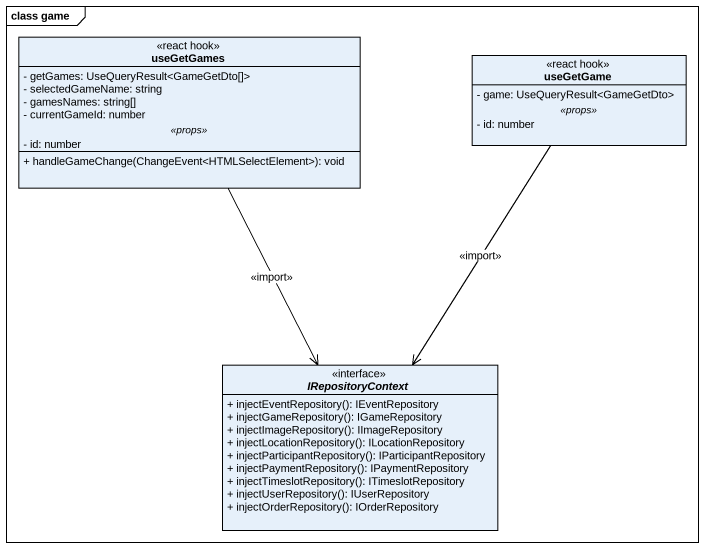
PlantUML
@startuml
mainframe class game
hide circle
hide empty members
skinparam classAttributeIconSize 0
class useGetGames <<react hook>> {
  - getGames: UseQueryResult<GameGetDto[]>
  - selectedGameName: string
  - gamesNames: string[]
  - currentGameId: number
  .. <<props>> ..
  - id: number
  --
  + handleGameChange(ChangeEvent<HTMLSelectElement>): void
}
class useGetGame <<react hook>> {
  - game: UseQueryResult<GameGetDto>
  .. <<props>> ..
  - id: number
}
interface IRepositoryContext {
  + injectEventRepository(): IEventRepository
  + injectGameRepository(): IGameRepository
  + injectImageRepository(): IImageRepository
  + injectLocationRepository(): ILocationRepository
  + injectParticipantRepository(): IParticipantRepository
  + injectPaymentRepository(): IPaymentRepository
  + injectTimeslotRepository(): ITimeslotRepository
  + injectUserRepository(): IUserRepository
  + injectOrderRepository(): IOrderRepository
}
useGetGames --> IRepositoryContext : <<import>>
useGetGame --> IRepositoryContext : <<import>>
@enduml
